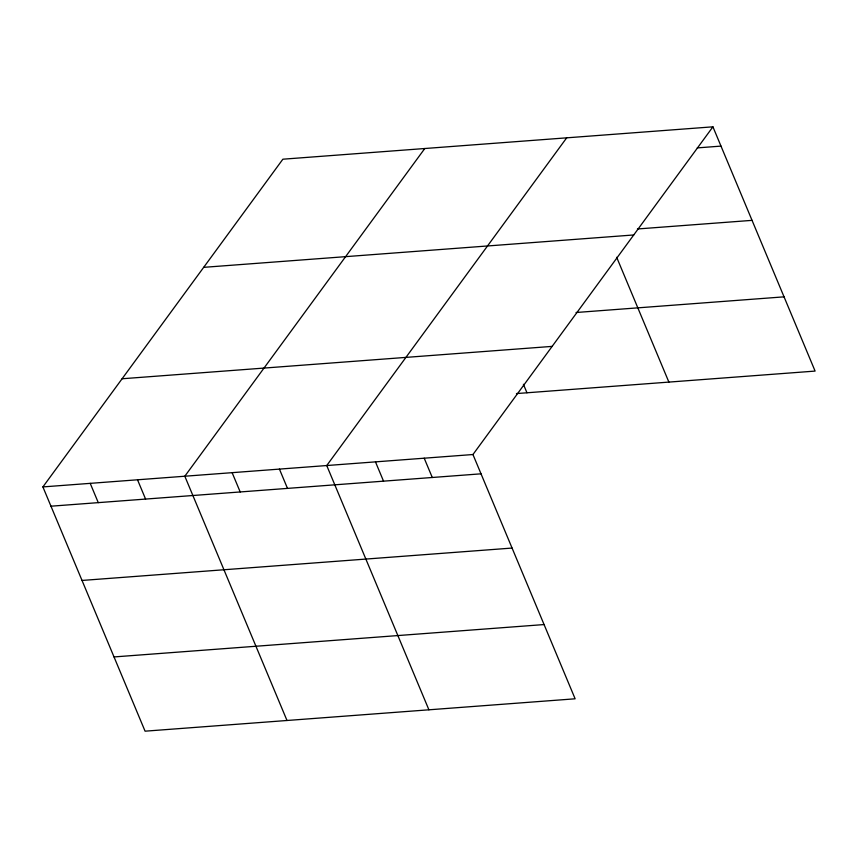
<?xml version="1.0" encoding="UTF-8"?>
<svg xmlns="http://www.w3.org/2000/svg" width="858" height="858" viewBox="0 0 858 858"><rect width="100%" height="100%" fill="white"/><g stroke="black" fill="none" stroke-linecap="round" stroke-linejoin="round"><path stroke-width="1.29" d="M712.923 126.823L472.951 454.526L575.128 698.798L145.077 731.177L42.9 486.915L282.872 159.202L712.923 126.823L815.1 371.085L516.452 393.575M424.785 148.52L184.813 476.222L287.001 720.495M566.698 137.827L326.737 465.54L428.914 709.813M697.275 147.898L720.988 146.107M637.44 228.979L752.048 220.356M203.678 267.342L633.73 234.963M576.061 312.505L784.04 296.847M122.093 378.764L552.144 346.385M42.9 486.915L472.951 454.526M50.965 506.199L481.016 473.82M82.025 580.448L512.076 548.058M114.028 656.938L544.079 624.56M616.666 257.271L668.886 382.1M523.401 384.266L526.962 392.782M424.206 458.193L432.282 477.488M375.472 461.872L383.537 481.156M279.429 469.101L287.494 488.395M232.121 472.661L240.197 491.956M137.516 479.783L145.581 499.077M90.208 483.354L98.273 502.638"/></g></svg>
